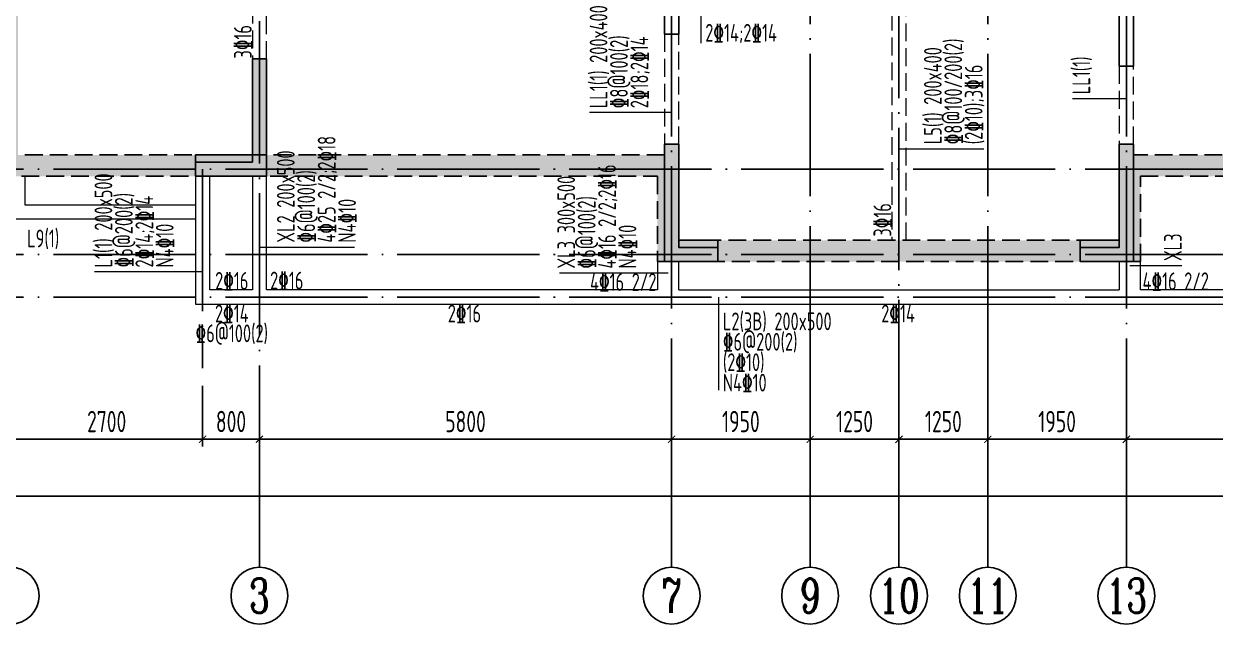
# Model space of a CAD drawing. Extents: x -1307975 to -76406, y -96289 to 379359.
# Drawn here: x -743242 to -726476, y 339861 to 348304 of the extents above; entities that cross this region are included whole.
import ezdxf
from ezdxf.enums import TextEntityAlignment as Align

# ---------------------------------------------------------------- set-up
doc = ezdxf.new("R2010")
doc.units = 0
doc.header["$LTSCALE"] = 1000
doc.linetypes.add('DASH', pattern=[0.35, 0.25, -0.1])
doc.linetypes.add('DOTE', pattern=[2.42, 2, -0.2, 0.02, -0.2])
doc.layers.get('0').update_dxf_attribs({"linetype": 'CONTINUOUS'})
doc.layers.get('DEFPOINTS').update_dxf_attribs({"linetype": 'CONTINUOUS'})
for name, color, linetype in [('A-AXIS', 1, 'CONTINUOUS'), ('A-DOTE', 10, 'DOTE'), ('AXIS_NUM', 7, 'CONTINUOUS'), ('S-L主梁线', 4, 'DASH'), ('S-L梁编号', 6, 'CONTINUOUS'), ('S-L梁配筋', 7, 'CONTINUOUS'), ('S-Q墙填充', 252, 'CONTINUOUS'), ('S-Q墙实线', 6, 'CONTINUOUS'), ('S-Q墙虚线', 6, 'DASH'), ('S-Y一般标注', 3, 'CONTINUOUS')]:
    doc.layers.add(name, color=color, linetype=linetype)
doc.styles.add('TSSD_Axis', font='complex.shx', dxfattribs={"width": 0.7, "bigfont": 'hztxt.shx'})
doc.styles.add('TSSD_DIMENSION', font='Tssdeng.shx', dxfattribs={"width": 0.7, "bigfont": 'tssdchn.shx'})
doc.styles.add('TSSD_REIN', font='tssdeng.shx', dxfattribs={"width": 0.7, "height": 300, "bigfont": 'tssdchn.shx'})
doc.dimstyles.new('TSSD_100_100', dxfattribs={"dimtxt": 300, "dimasz": 100, "dimexe": 100, "dimexo": 250, "dimgap": 100, "dimtad": 1, "dimdec": 0, "dimzin": 0, "dimdsep": 46, "dimtxsty": 'TSSD_DIMENSION', "dimblk": 'ARCHTICK', "dimcen": 0, "dimdle": 100, "dimclrt": 7, "dimadec": 0, "dimazin": 0, "dimtfac": 1, "dimtdec": 0, "dimtix": 1, "dimtmove": 2, "dimatfit": 3, "dimldrblk": 'ARCHTICK', "dimfxl": 1, "dimtolj": 1, "dimtzin": 0, "dimarcsym": 0})

# ---------------------------------------------------------------- blocks, each defined once
blk = doc.blocks.new('ts_axno')
at = {"color": 0, "linetype": 'ByBlock', "lineweight": -2}
blk.add_circle((0, 0), 0.5, dxfattribs=at)
at = {"color": 0, "linetype": 'ByBlock', "lineweight": -2, "style": 'TSSD_Axis', "width": 0.7}
blk.add_attdef('A', text='', height=0.6, dxfattribs=at).set_placement((0, 0), align=Align.MIDDLE_CENTER)
blk = doc.blocks.new('_ArchTick')
at = {"color": 0, "linetype": 'ByBlock', "const_width": 0.15}
blk.add_lwpolyline([(-0.5, -0.5), (0.5, 0.5)], dxfattribs=at)
blk = doc.blocks.new('*D229')
at = {"layer": 'DEFPOINTS', "color": 0, "transparency": 16777216}
for p in [(7300, 3600), (8100, 3600), (8100, 2600)]:
    blk.add_point(p, dxfattribs=at)
at = {"layer": 'S-Y一般标注', "color": 0, "lineweight": -2, "transparency": 16777216}
for p, q in [((7300, 3350), (7300, 2500)), ((8100, 3350), (8100, 2500)), ((7200, 2600), (8200, 2600))]:
    blk.add_line(p, q, dxfattribs=at)
at = {"layer": 'S-Y一般标注', "color": 0, "lineweight": -2, "transparency": 16777216, "xscale": 100, "yscale": 100, "zscale": 100, "rotation": 180}
blk.add_blockref('_ArchTick', (7300, 2600), dxfattribs=at)
at = {"layer": 'S-Y一般标注', "color": 0, "lineweight": -2, "transparency": 16777216, "xscale": 100, "yscale": 100, "zscale": 100}
blk.add_blockref('_ArchTick', (8100, 2600), dxfattribs=at)
at = {"layer": 'S-Y一般标注', "color": 7, "transparency": 16777216, "insert": (7700, 2850), "char_height": 300, "attachment_point": 5, "style": 'TSSD_DIMENSION'}
blk.add_mtext('\\A1;800', dxfattribs=at)
blk = doc.blocks.new('*D230')
at = {"layer": 'DEFPOINTS', "color": 0, "transparency": 16777216}
for p in [(8100, 3600), (13900, 3600), (13900, 2600)]:
    blk.add_point(p, dxfattribs=at)
at = {"layer": 'S-Y一般标注', "color": 0, "lineweight": -2, "transparency": 16777216}
for p, q in [((8100, 3350), (8100, 2500)), ((13900, 3350), (13900, 2500)), ((8000, 2600), (14000, 2600))]:
    blk.add_line(p, q, dxfattribs=at)
at = {"layer": 'S-Y一般标注', "color": 0, "lineweight": -2, "transparency": 16777216, "xscale": 100, "yscale": 100, "zscale": 100, "rotation": 180}
blk.add_blockref('_ArchTick', (8100, 2600), dxfattribs=at)
at = {"layer": 'S-Y一般标注', "color": 0, "lineweight": -2, "transparency": 16777216, "xscale": 100, "yscale": 100, "zscale": 100}
blk.add_blockref('_ArchTick', (13900, 2600), dxfattribs=at)
at = {"layer": 'S-Y一般标注', "color": 7, "transparency": 16777216, "insert": (11000, 2850), "char_height": 300, "attachment_point": 5, "style": 'TSSD_DIMENSION'}
blk.add_mtext('\\A1;5800', dxfattribs=at)
blk = doc.blocks.new('*D231')
at = {"layer": 'DEFPOINTS', "color": 0, "transparency": 16777216}
for p in [(18350, 3600), (20300, 3600), (20300, 2600)]:
    blk.add_point(p, dxfattribs=at)
at = {"layer": 'S-Y一般标注', "color": 0, "lineweight": -2, "transparency": 16777216}
for p, q in [((18350, 3350), (18350, 2500)), ((20300, 3350), (20300, 2500)), ((18250, 2600), (20400, 2600))]:
    blk.add_line(p, q, dxfattribs=at)
at = {"layer": 'S-Y一般标注', "color": 0, "lineweight": -2, "transparency": 16777216, "xscale": 100, "yscale": 100, "zscale": 100, "rotation": 180}
blk.add_blockref('_ArchTick', (18350, 2600), dxfattribs=at)
at = {"layer": 'S-Y一般标注', "color": 0, "lineweight": -2, "transparency": 16777216, "xscale": 100, "yscale": 100, "zscale": 100}
blk.add_blockref('_ArchTick', (20300, 2600), dxfattribs=at)
at = {"layer": 'S-Y一般标注', "color": 7, "transparency": 16777216, "insert": (19325, 2850), "char_height": 300, "attachment_point": 5, "style": 'TSSD_DIMENSION'}
blk.add_mtext('\\A1;1950', dxfattribs=at)
blk = doc.blocks.new('*D232')
at = {"layer": 'DEFPOINTS', "color": 0, "transparency": 16777216}
for p in [(20300, 3600), (26100, 3600), (26100, 2600)]:
    blk.add_point(p, dxfattribs=at)
at = {"layer": 'S-Y一般标注', "color": 0, "lineweight": -2, "transparency": 16777216}
for p, q in [((20300, 3350), (20300, 2500)), ((26100, 3350), (26100, 2500)), ((20200, 2600), (26200, 2600))]:
    blk.add_line(p, q, dxfattribs=at)
at = {"layer": 'S-Y一般标注', "color": 0, "lineweight": -2, "transparency": 16777216, "xscale": 100, "yscale": 100, "zscale": 100, "rotation": 180}
blk.add_blockref('_ArchTick', (20300, 2600), dxfattribs=at)
at = {"layer": 'S-Y一般标注', "color": 0, "lineweight": -2, "transparency": 16777216, "xscale": 100, "yscale": 100, "zscale": 100}
blk.add_blockref('_ArchTick', (26100, 2600), dxfattribs=at)
at = {"layer": 'S-Y一般标注', "color": 7, "transparency": 16777216, "insert": (23200, 2850), "char_height": 300, "attachment_point": 5, "style": 'TSSD_DIMENSION'}
blk.add_mtext('\\A1;5800', dxfattribs=at)
blk = doc.blocks.new('*D241')
at = {"layer": 'DEFPOINTS', "color": 0, "transparency": 16777216}
for p in [(4600, 3600), (54600, 3600), (54600, 1800)]:
    blk.add_point(p, dxfattribs=at)
at = {"layer": 'S-Y一般标注', "color": 0, "lineweight": -2, "transparency": 16777216}
for p, q in [((4600, 3350), (4600, 1700)), ((54600, 3350), (54600, 1700)), ((4500, 1800), (54700, 1800))]:
    blk.add_line(p, q, dxfattribs=at)
at = {"layer": 'S-Y一般标注', "color": 0, "lineweight": -2, "transparency": 16777216, "xscale": 100, "yscale": 100, "zscale": 100, "rotation": 180}
blk.add_blockref('_ArchTick', (4600, 1800), dxfattribs=at)
at = {"layer": 'S-Y一般标注', "color": 0, "lineweight": -2, "transparency": 16777216, "xscale": 100, "yscale": 100, "zscale": 100}
blk.add_blockref('_ArchTick', (54600, 1800), dxfattribs=at)
at = {"layer": 'S-Y一般标注', "color": 7, "transparency": 16777216, "insert": (29600, 2050), "char_height": 300, "attachment_point": 5, "style": 'TSSD_DIMENSION'}
blk.add_mtext('\\A1;50000', dxfattribs=at)
blk = doc.blocks.new('*D242')
at = {"layer": 'DEFPOINTS', "color": 0, "transparency": 16777216}
for p in [(13900, 3600), (15850, 3600), (15850, 2600)]:
    blk.add_point(p, dxfattribs=at)
at = {"layer": 'S-Y一般标注', "color": 0, "lineweight": -2, "transparency": 16777216}
for p, q in [((13900, 3350), (13900, 2500)), ((15850, 3350), (15850, 2500)), ((13800, 2600), (15950, 2600))]:
    blk.add_line(p, q, dxfattribs=at)
at = {"layer": 'S-Y一般标注', "color": 0, "lineweight": -2, "transparency": 16777216, "xscale": 100, "yscale": 100, "zscale": 100, "rotation": 180}
blk.add_blockref('_ArchTick', (13900, 2600), dxfattribs=at)
at = {"layer": 'S-Y一般标注', "color": 0, "lineweight": -2, "transparency": 16777216, "xscale": 100, "yscale": 100, "zscale": 100}
blk.add_blockref('_ArchTick', (15850, 2600), dxfattribs=at)
at = {"layer": 'S-Y一般标注', "color": 7, "transparency": 16777216, "insert": (14875, 2850), "char_height": 300, "attachment_point": 5, "style": 'TSSD_DIMENSION'}
blk.add_mtext('\\A1;1950', dxfattribs=at)
blk = doc.blocks.new('*D243')
at = {"layer": 'DEFPOINTS', "color": 0, "transparency": 16777216}
for p in [(4600, 3600), (7300, 3600), (7300, 2600)]:
    blk.add_point(p, dxfattribs=at)
at = {"layer": 'S-Y一般标注', "color": 0, "lineweight": -2, "transparency": 16777216}
for p, q in [((4600, 3350), (4600, 2500)), ((7300, 3350), (7300, 2500)), ((4500, 2600), (7400, 2600))]:
    blk.add_line(p, q, dxfattribs=at)
at = {"layer": 'S-Y一般标注', "color": 0, "lineweight": -2, "transparency": 16777216, "xscale": 100, "yscale": 100, "zscale": 100, "rotation": 180}
blk.add_blockref('_ArchTick', (4600, 2600), dxfattribs=at)
at = {"layer": 'S-Y一般标注', "color": 0, "lineweight": -2, "transparency": 16777216, "xscale": 100, "yscale": 100, "zscale": 100}
blk.add_blockref('_ArchTick', (7300, 2600), dxfattribs=at)
at = {"layer": 'S-Y一般标注', "color": 7, "transparency": 16777216, "insert": (5950, 2850), "char_height": 300, "attachment_point": 5, "style": 'TSSD_DIMENSION'}
blk.add_mtext('\\A1;2700', dxfattribs=at)
blk = doc.blocks.new('*D260')
at = {"layer": 'DEFPOINTS', "color": 0, "transparency": 16777216}
for p in [(15850, 3600), (17100, 3600), (17100, 2600)]:
    blk.add_point(p, dxfattribs=at)
at = {"layer": 'S-Y一般标注', "color": 0, "lineweight": -2, "transparency": 16777216}
for p, q in [((15850, 3350), (15850, 2500)), ((17100, 3350), (17100, 2500)), ((15750, 2600), (17200, 2600))]:
    blk.add_line(p, q, dxfattribs=at)
at = {"layer": 'S-Y一般标注', "color": 0, "lineweight": -2, "transparency": 16777216, "xscale": 100, "yscale": 100, "zscale": 100, "rotation": 180}
blk.add_blockref('_ArchTick', (15850, 2600), dxfattribs=at)
at = {"layer": 'S-Y一般标注', "color": 0, "lineweight": -2, "transparency": 16777216, "xscale": 100, "yscale": 100, "zscale": 100}
blk.add_blockref('_ArchTick', (17100, 2600), dxfattribs=at)
at = {"layer": 'S-Y一般标注', "color": 7, "transparency": 16777216, "insert": (16475, 2850), "char_height": 300, "attachment_point": 5, "style": 'TSSD_DIMENSION'}
blk.add_mtext('\\A1;1250', dxfattribs=at)
blk = doc.blocks.new('*D261')
at = {"layer": 'DEFPOINTS', "color": 0, "transparency": 16777216}
for p in [(17100, 3600), (18350, 3600), (18350, 2600)]:
    blk.add_point(p, dxfattribs=at)
at = {"layer": 'S-Y一般标注', "color": 0, "lineweight": -2, "transparency": 16777216}
for p, q in [((17100, 3350), (17100, 2500)), ((18350, 3350), (18350, 2500)), ((17000, 2600), (18450, 2600))]:
    blk.add_line(p, q, dxfattribs=at)
at = {"layer": 'S-Y一般标注', "color": 0, "lineweight": -2, "transparency": 16777216, "xscale": 100, "yscale": 100, "zscale": 100, "rotation": 180}
blk.add_blockref('_ArchTick', (17100, 2600), dxfattribs=at)
at = {"layer": 'S-Y一般标注', "color": 0, "lineweight": -2, "transparency": 16777216, "xscale": 100, "yscale": 100, "zscale": 100}
blk.add_blockref('_ArchTick', (18350, 2600), dxfattribs=at)
at = {"layer": 'S-Y一般标注', "color": 7, "transparency": 16777216, "insert": (17725, 2850), "char_height": 300, "attachment_point": 5, "style": 'TSSD_DIMENSION'}
blk.add_mtext('\\A1;1250', dxfattribs=at)
blk = doc.blocks.new('20211109.00462574')
at = {"layer": 'S-Q墙填充'}
h = blk.add_hatch(dxfattribs=at)
h.set_pattern_fill('ARMORED', color=252, scale=30, style=0)
h.set_pattern_definition([(50, (994311.75, -393917.59), (215.178055, -18.82564), [22.5, -247.5]), (355, (994311.75, -393917.59), (-41.6254, 225.65764), [18, -198]), (100.4514, (994329.68, -393919.15), (173.552815, 206.831863), [19.122057, -210.342634]), (46.1842, (994311.75, -393857.59), (320.172315, -49.655704), [33.75, -371.25]), (96.6356, (994338.43, -393861.72), (280.39881, 292.23536), [28.68309, -315.5139]), (351.1842, (994311.75, -393857.6), (280.39858, 292.23558), [27, -297]), (21, (994341.75, -393872.59), (179.072116, -120.785667), [22.5, -247.5]), (326, (994341.75, -393872.59), (72.9946, 217.545014), [18, -198]), (71.4514, (994356.67, -393882.65), (252.06679, 96.75915), [19.122057, -210.342634]), (37.5, (994311.75, -393917.586), (3.6479566, 99.868156), [0, -195.6, 0, -201, 0, -198.75]), (7.5, (994311.75, -393917.59), (78.920861, 118.323514), [0, -114.6, 0, -191.1, 0, -75.75]), (327.5, (994244.85, -393917.586), (160.146731, -6.7664615), [0, -75, 0, -234, 0, -310.5]), (317.5, (994214.85, -393917.59), (174.95585, 30.031495), [0, -97.5, 0, -155.4, 0, -220.5]), (45, (994311.75, -393917.59), (-106.066017, 106.066017), [])])
h.paths.add_polyline_path([(9600, 1650), (9400, 1650), (9400, 1500), (300, 1500), (300, 8500), (6600, 8500), (6600, 7700), (6800, 7700), (6800, 8800), (5900, 8800), (5900, 9200), (5650, 9200), (5650, 8800), (4150, 8800), (4150, 10500), (5650, 10500), (5650, 9820), (5900, 9820), (5900, 10150), (6300, 10150), (6300, 10500), (6800, 10500), (6800, 10800), (5900, 10800), (5900, 12596), (5650, 12596), (5650, 10750), (3900, 10750), (3900, 8800), (1550, 8800), (1550, 13796), (1300, 13796), (1300, 8800), (0, 8800), (0, 1200), (9300, 1200), (9300, 0), (16100, 0), (16100, 1200), (34400, 1200), (34400, 0), (41000, 0), (41000, 1200), (50400, 1200), (50400, 8800), (42200, 8800), (42200, 10600), (39300, 10600), (39300, 10850), (36100, 10850), (36100, 10600), (33200, 10600), (33200, 8800), (17200, 8800), (17200, 10600), (14300, 10600), (14300, 12300), (15200, 12300), (15200, 14196), (12817, 14196), (12817, 13896), (14900, 13896), (14900, 12600), (14000, 12600), (14000, 9100), (14200, 9100), (14200, 10300), (16900, 10300), (16900, 8500), (33500, 8500), (33500, 10300), (36400, 10300), (36400, 10550), (39000, 10550), (39000, 10300), (41900, 10300), (41900, 8500), (50100, 8500), (50100, 1500), (41000, 1500), (41000, 1650), (40700, 1650), (40700, 300), (34700, 300), (34700, 1650), (34400, 1650), (34400, 1500), (16000, 1500), (16000, 1650), (15800, 1650), (15800, 300), (9600, 300)])
at = {"layer": 'S-Q墙实线'}
for points in [[(9600, 5000), (9900, 5000), (9900, 4800), (9600, 4800), (9601, 3200), (9401, 3200), (9400, 5000), (9600, 5000)], [(15800, 4400), (15400, 4400), (15400, 4200), (15800, 4200), (15800, 2750), (16000, 2750), (16000, 4400), (15800, 4400)], [(2900, 1500), (2800, 1500), (2800, 1200), (2900, 1200), (3800, 1200), (3800, 2850), (3600, 2850), (3600, 1500), (2900, 1500)]]:
    blk.add_lwpolyline(points, dxfattribs=at)
for points in [[(9400, 0), (10150, 0), (10150, 300), (9600, 300), (9600, 1650), (9400, 1650)], [(16000, 0), (15250, 0), (15250, 300), (15800, 300), (15800, 1300), (15800, 1650), (16000, 1650), (16000, 1300)]]:
    blk.add_lwpolyline(points, close=True, dxfattribs=at)
at = {"layer": 'S-Q墙虚线', "color": 2}
for points in [[(0, 8800), (0, 1200), (9300, 1200), (9300, 0), (16100, 0), (16100, 1200), (34400, 1200)], [(34400, 1500), (16000, 1500), (16000, 1650), (15800, 1650), (15800, 300), (9600, 300), (9600, 1650), (9400, 1650), (9400, 1500), (300, 1500)]]:
    blk.add_lwpolyline(points, dxfattribs=at)
blk = doc.blocks.new('20210826.15455245')
at = {"layer": 'S-Q墙填充'}
h = blk.add_hatch(color=252, dxfattribs=at)
h.dxf.hatch_style = 1
h.paths.add_polyline_path([(81176, -208929), (80976, -208929), (80976, -210379), (80276, -210379), (80176, -210379), (80176, -210579), (80276, -210579), (81176, -210579)])
h = blk.add_hatch(color=252, dxfattribs=at)
h.dxf.hatch_style = 1
h.paths.add_polyline_path([(86776, -211779), (87526, -211779), (87526, -211579), (86976, -211579), (86976, -210129), (86776, -210129)])
h = blk.add_hatch(color=252, dxfattribs=at)
h.dxf.hatch_style = 1
h.paths.add_polyline_path([(93376, -211779), (92626, -211779), (92626, -211579), (93176, -211579), (93176, -210479), (93176, -210129), (93376, -210129), (93376, -210479)])
at = {"layer": 'S-L主梁线', "linetype": 'DASH', "lineweight": 18}
for p, q in [((80976, -206079), (80976, -208929)), ((81176, -208929), (81176, -206079)), ((89976, -207579), (89976, -211479)), ((90176, -211479), (90176, -207579)), ((86776, -208579), (86776, -210129)), ((86976, -210129), (86976, -208579)), ((93176, -209029), (93176, -210129)), ((93376, -210129), (93376, -209029))]:
    blk.add_line(p, q, dxfattribs=at)
at = {"layer": 'S-L主梁线', "linetype": 'ByBlock', "lineweight": 18}
for p, q in [((77776, -210579), (77776, -210979)), ((80176, -210579), (80176, -212379)), ((80376, -212179), (80376, -210579)), ((80976, -210579), (80976, -212179)), ((81176, -212179), (81176, -210579)), ((77776, -210979), (80176, -210979)), ((77376, -211179), (80176, -211179)), ((86676, -211779), (86676, -212179)), ((86976, -212179), (86976, -211779)), ((93176, -211779), (93176, -212179)), ((93476, -212179), (93476, -211779)), ((80976, -212179), (80376, -212179)), ((86676, -212179), (81176, -212179)), ((86976, -212179), (93176, -212179)), ((98976, -212179), (93476, -212179)), ((80176, -212379), (81076, -212379)), ((81076, -212379), (86976, -212379)), ((86976, -212379), (93176, -212379)), ((93176, -212379), (99076, -212379))]:
    blk.add_line(p, q, dxfattribs=at)
at = {"layer": 'S-Q墙实线'}
blk.add_lwpolyline([(80276, -210379), (80176, -210379), (80176, -210579), (80276, -210579), (81176, -210579), (81176, -208929), (80976, -208929), (80976, -210379), (80276, -210379)], dxfattribs=at)
for points in [[(86776, -211779), (87526, -211779), (87526, -211579), (86976, -211579), (86976, -210129), (86776, -210129)], [(93376, -211779), (92626, -211779), (92626, -211579), (93176, -211579), (93176, -210479), (93176, -210129), (93376, -210129), (93376, -210479)]]:
    blk.add_lwpolyline(points, close=True, dxfattribs=at)
at = {"layer": 'S-Q墙实线', "color": 2}
blk.add_blockref('20211109.00462574', (77376, -211779), dxfattribs=at)
blk = doc.blocks.new('20210726.16350016')
at = {"layer": 'A-AXIS'}
for p, q in [((8100, 3600), (8100, 800)), ((13900, 3600), (13900, 800)), ((15850, 3600), (15850, 800)), ((17100, 3600), (17100, 800)), ((18350, 3600), (18350, 800)), ((20300, 3600), (20300, 800))]:
    blk.add_line(p, q, dxfattribs=at)
at = {"layer": 'A-DOTE'}
for p, q in [((13900.2, 13700), (13900, 3600)), ((20299.8, 13700), (20300, 3600)), ((15850, 3600), (15850, 11500)), ((18350, 3600), (18350, 11500)), ((8100, 10900), (8100, 3600)), ((17100, 9400), (17100, 3600)), ((55600, 6400), (3600, 6400)), ((7300, 6400), (7300, 3600)), ((55600, 5200), (3600, 5200)), ((55600, 4600), (3600, 4600))]:
    blk.add_line(p, q, dxfattribs=at)
at = {"layer": 'A-AXIS'}
ref = blk.add_blockref('ts_axno', (4600, 400), dxfattribs=dict(at, xscale=-800, yscale=800, zscale=800, rotation=180))
ref.add_attrib('1', '1', dxfattribs={"layer": 'AXIS_NUM', "height": 480, "style": 'TSSD_Axis', "width": 0.7}).set_placement((4600, 400), align=Align.MIDDLE_CENTER)
ref = blk.add_blockref('ts_axno', (8100, 400), dxfattribs=dict(at, xscale=-800, yscale=800, zscale=800, rotation=180))
ref.add_attrib('2', '3', dxfattribs={"layer": 'AXIS_NUM', "height": 480, "style": 'TSSD_Axis', "width": 0.7}).set_placement((8100, 400), align=Align.MIDDLE_CENTER)
ref = blk.add_blockref('ts_axno', (13900, 400), dxfattribs=dict(at, xscale=-800, yscale=800, zscale=800, rotation=180))
ref.add_attrib('5', '7', dxfattribs={"layer": 'AXIS_NUM', "height": 480, "style": 'TSSD_Axis', "width": 0.7}).set_placement((13900, 400), align=Align.MIDDLE_CENTER)
ref = blk.add_blockref('ts_axno', (15850, 400), dxfattribs=dict(at, xscale=-800, yscale=800, zscale=800, rotation=180))
ref.add_attrib('19', '9', dxfattribs={"layer": 'AXIS_NUM', "height": 480, "style": 'TSSD_Axis', "width": 0.7}).set_placement((15850, 400), align=Align.MIDDLE_CENTER)
ref = blk.add_blockref('ts_axno', (17100, 400), dxfattribs=dict(at, xscale=-800, yscale=800, zscale=800, rotation=180))
ref.add_attrib('8', '10', dxfattribs={"layer": 'AXIS_NUM', "height": 480, "style": 'TSSD_Axis', "width": 0.7}).set_placement((17100, 400), align=Align.MIDDLE_CENTER)
ref = blk.add_blockref('ts_axno', (18350, 400), dxfattribs=dict(at, xscale=-800, yscale=800, zscale=800, rotation=180))
ref.add_attrib('19', '11', dxfattribs={"layer": 'AXIS_NUM', "height": 480, "style": 'TSSD_Axis', "width": 0.7}).set_placement((18350, 400), align=Align.MIDDLE_CENTER)
ref = blk.add_blockref('ts_axno', (20300, 400), dxfattribs=dict(at, xscale=-800, yscale=800, zscale=800, rotation=180))
ref.add_attrib('8', '13', dxfattribs={"layer": 'AXIS_NUM', "height": 480, "style": 'TSSD_Axis', "width": 0.7}).set_placement((20300, 400), align=Align.MIDDLE_CENTER)
at = {"layer": 'S-Y一般标注'}
for base, p1, p2, picture, middle in [((54600, 1800), (4600, 3600), (54600, 3600), '*D241', (29600, 2050)), ((7300, 2600), (4600, 3600), (7300, 3600), '*D243', (5950, 2850)), ((8100, 2600), (7300, 3600), (8100, 3600), '*D229', (7700, 2850)), ((13900, 2600), (8100, 3600), (13900, 3600), '*D230', (11000, 2850)), ((15850, 2600), (13900, 3600), (15850, 3600), '*D242', (14875, 2850)), ((17100, 2600), (15850, 3600), (17100, 3600), '*D260', (16475, 2850)), ((18350, 2600), (17100, 3600), (18350, 3600), '*D261', (17725, 2850)), ((20300, 2600), (18350, 3600), (20300, 3600), '*D231', (19325, 2850)), ((26100, 2600), (20300, 3600), (26100, 3600), '*D232', (23200, 2850))]:
    dim = blk.add_linear_dim(base=base, p1=p1, p2=p2, dimstyle='TSSD_100_100', dxfattribs=at)
    dim.commit()
    dim.dimension.update_dxf_attribs({"geometry": picture, "text_midpoint": middle})

msp = doc.modelspace()

# ---------------------------------------------------------------- linework, layer by layer
at = {"layer": 'S-L梁编号', "lineweight": 18}
for p, q in [((-733713.98, 349260.67), (-733713.98, 348033.9)), ((-727725.83, 347250.56), (-728484.63, 347250.56)), ((-734125.81, 347054.78), (-735278.74, 347054.78)), ((-730925.81, 346547.13), (-729729.82, 346547.13)), ((-739925.81, 345163.85), (-738586.65, 345163.85)), ((-727675.83, 344904.62), (-726944.1, 344904.62)), ((-740725.81, 344813.95), (-742246.23, 344813.95)), ((-734175.81, 344799.29), (-735704.89, 344799.29)), ((-733466.98, 344460.83), (-733466.98, 343151.45))]:
    msp.add_line(p, q, dxfattribs=at)

# ---------------------------------------------------------------- block references
at = {"layer": 'A-DOTE'}
msp.add_blockref('20210726.16350016', (-748025.82, 339860.62), dxfattribs=at)
at = {"layer": 'S-Q墙实线', "color": 2}
msp.add_blockref('20210826.15455245', (-821001.76, 556739.57), dxfattribs=at)

# ---------------------------------------------------------------- texts
at = {"layer": 'S-L梁编号', "color": 6, "style": 'TSSD_REIN', "width": 0.7}
for s, p in [('LL1(1) 200x400', (-735028.74, 347117.28)), ('L5(1) 200x400', (-730324.05, 346609.63)), ('LL1(1)', (-728234.63, 347313.06)), ('XL2 200x500', (-739429.91, 345226.35)), ('L1(1) 200x500', (-741996.23, 344876.45)), ('XL3 300x500', (-735483.73, 344861.79)), ('XL3', (-726946.37, 344967.12))]:
    msp.add_text(s, height=250, rotation=90, dxfattribs=at).set_placement(p)
for s, p in [('L9(1)', (-743195.16, 345160.18)), ('L2(3B) 200x500', (-733404.48, 343994.72))]:
    msp.add_text(s, height=250, dxfattribs=at).set_placement(p)
at = {"layer": 'S-L梁配筋', "color": 1, "style": 'TSSD_REIN', "width": 0.7}
for s, p in [('3%%13216', (-740034.53, 347815.7)), ('2%%13218;2%%13214', (-734453.74, 347117.28)), ('4%%13225 2/2;2%%13218', (-738854.91, 345226.35)), ('4%%13216 2/2;2%%13216', (-734908.73, 344861.79)), ('3%%13216', (-731033.81, 345310.66))]:
    msp.add_text(s, height=250, rotation=90, dxfattribs=at).set_placement(p)
at = {"layer": 'S-L梁配筋', "color": 7, "style": 'TSSD_REIN', "width": 0.7}
for s, p in [('2%%13214;2%%13214', (-733651.48, 348053.13)), ('%%1326@200(2)', (-733404.48, 343707.22)), ('N4%%13210', (-733404.48, 343132.22))]:
    msp.add_text(s, height=250, dxfattribs=at).set_placement(p)
for s, p in [('%%1328@100(2)', (-734741.24, 347117.28)), ('%%1328@100/200(2)', (-730036.55, 346609.63)), ('(2%%13210);3%%13216', (-729749.05, 346609.63)), ('%%1326@100(2)', (-739142.41, 345226.35)), ('%%1326@200(2)', (-741708.73, 344876.45)), ('2%%13214;2%%13214', (-741421.23, 344876.45)), ('N4%%13210', (-738567.41, 345226.35)), ('%%1326@100(2)', (-735196.23, 344861.79)), ('N4%%13210', (-741133.73, 344876.45)), ('N4%%13210', (-734621.23, 344861.79))]:
    msp.add_text(s, height=250, rotation=90, dxfattribs=at).set_placement(p)
at = {"layer": 'S-L梁配筋', "color": 1, "style": 'TSSD_REIN', "width": 0.7}
for s, p in [('2%%13216', (-740315.32, 344563.39)), ('2%%13216', (-737041.23, 344104.24)), ('2%%13214', (-730938.38, 344104.24)), ('%%1326@100(2)', (-740315.32, 343826.06))]:
    msp.add_text(s, height=250, dxfattribs=at).set_placement(p, align=Align.CENTER)
for s, p in [('2%%13216', (-739775.81, 344568.49)), ('4%%13216 2/2', (-727497.81, 344558.36)), ('(2%%13210)', (-733404.48, 343419.72))]:
    msp.add_text(s, height=250, dxfattribs=at).set_placement(p)
msp.add_text('4%%13216 2/2', height=250, dxfattribs=at).set_placement((-734339.07, 344547.9), align=Align.RIGHT)
at = {"layer": 'S-L梁配筋', "color": 7, "style": 'TSSD_REIN', "width": 0.7}
msp.add_text('2%%13214', height=250, dxfattribs=at).set_placement((-740315.32, 344104.24), align=Align.CENTER)

doc.saveas('drawing.dxf')
